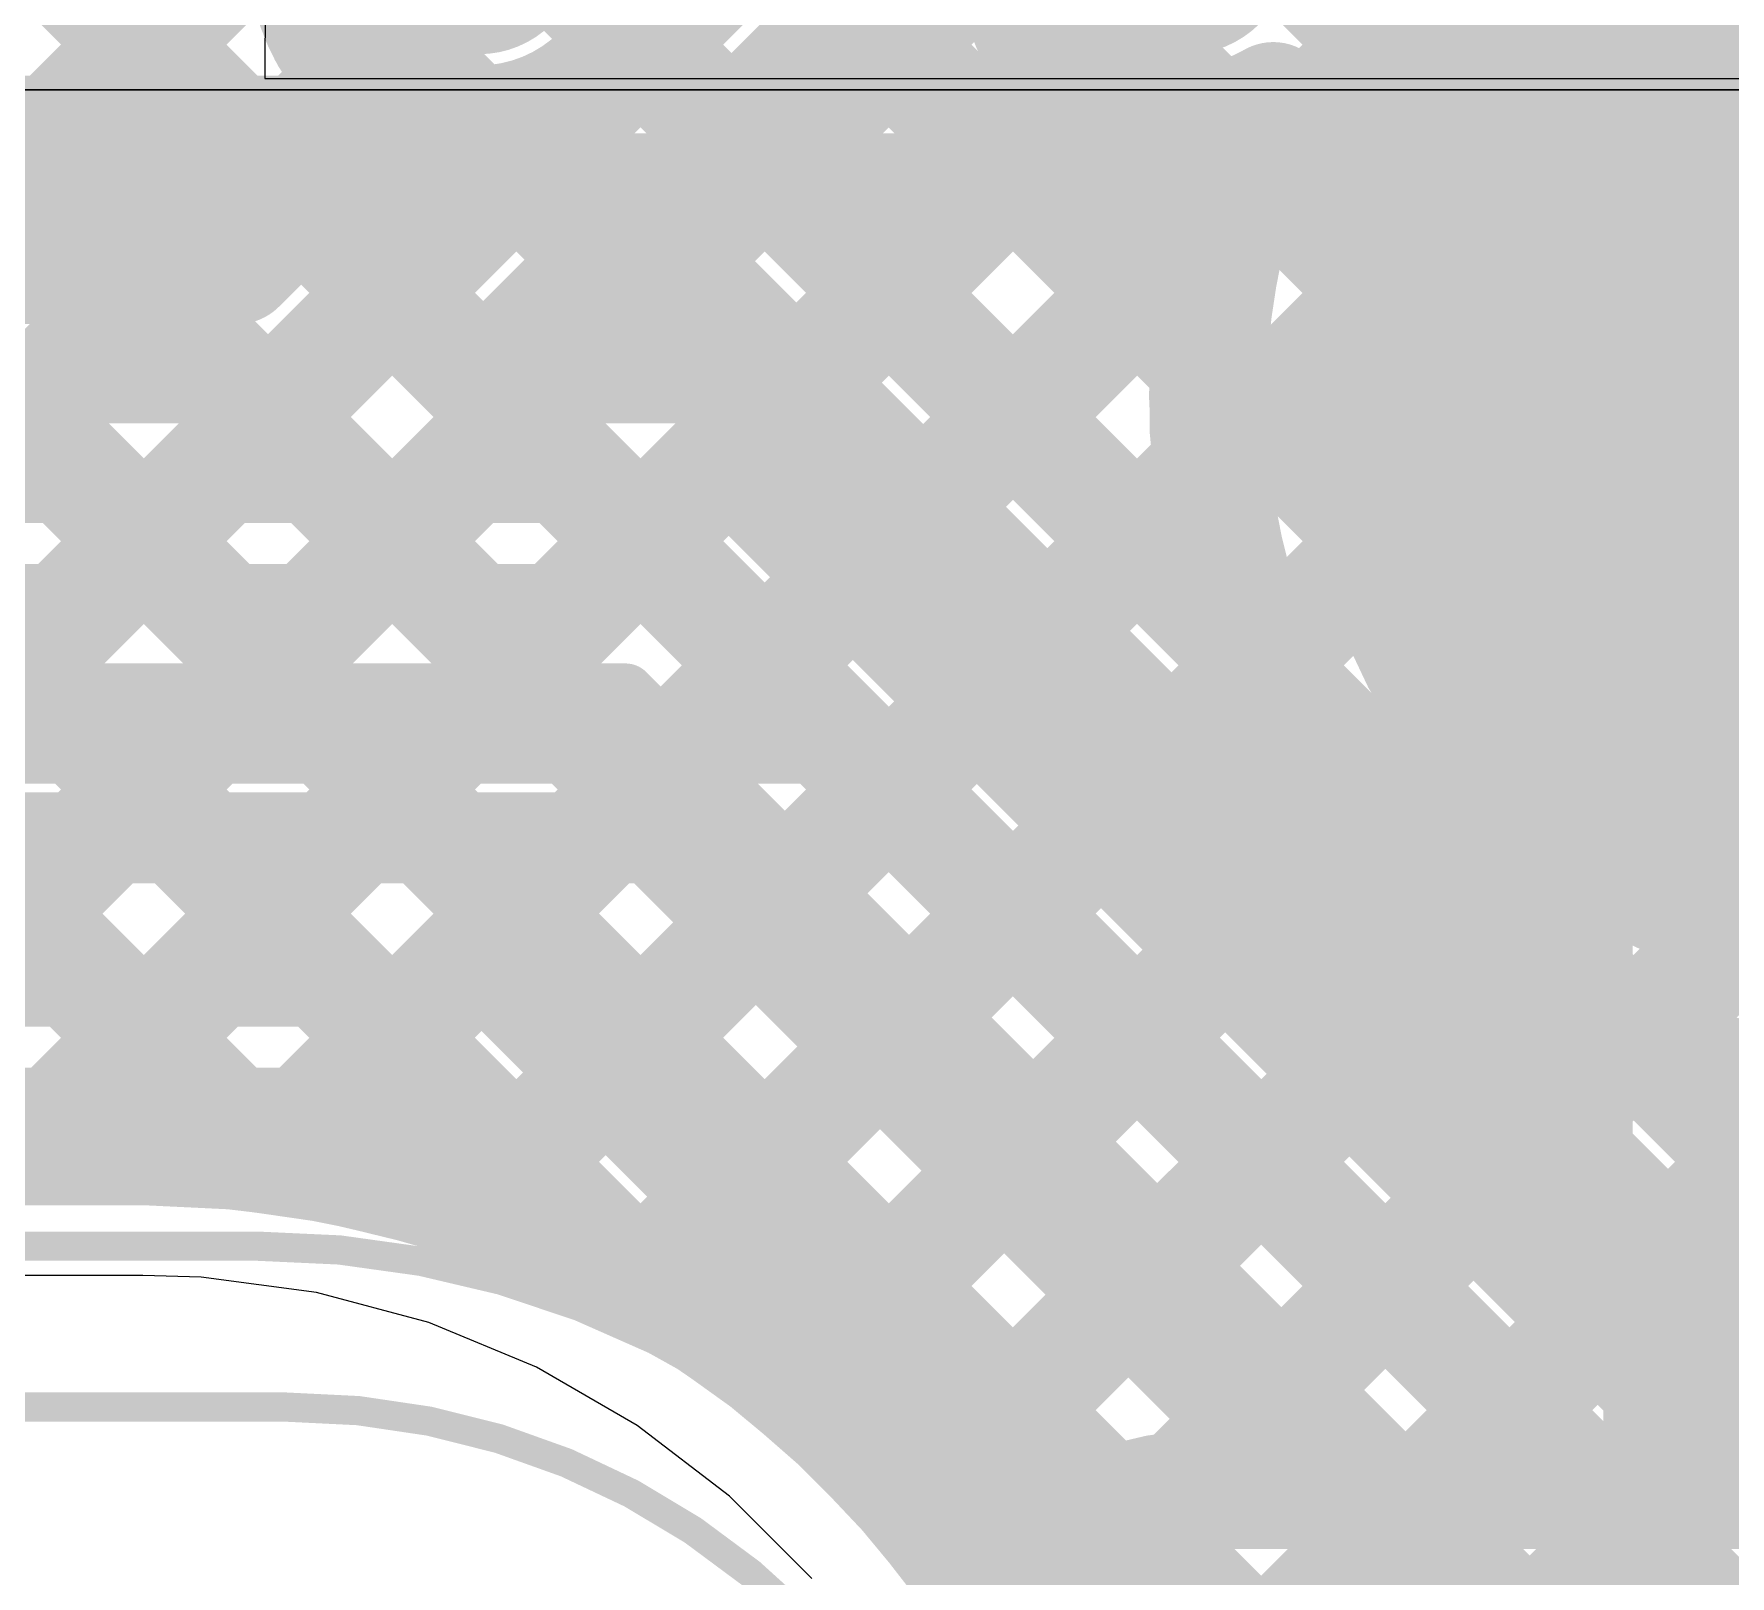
# Model space of a CAD drawing. Header units: millimetres. Extents: x 13 to 259, y -2 to 326.
# Drawn here: x 93.39 to 99.18, y 120.77 to 126.04 of the extents above; entities that cross this region are included whole.
import ezdxf

# ---------------------------------------------------------------- set-up
doc = ezdxf.new("R2010")
doc.units = ezdxf.units.MM
for name, color, linetype in [('BottomLayer', 5, 'Continuous'), ('BottomSolder', 6, 'Continuous'), ('ConnectLayer', 7, 'Continuous'), ('Mechanical34', 56, 'Continuous'), ('Mechanical8', 56, 'Continuous'), ('MidLayer1', 16, 'Continuous'), ('MidLayer2', 76, 'Continuous'), ('MidLayer3', 90, 'Continuous'), ('MidLayer4', 156, 'Continuous'), ('MidLayer5', 130, 'Continuous'), ('MidLayer6', 216, 'Continuous'), ('MultiLayer', 9, 'Continuous'), ('TopLayer', 1, 'Continuous'), ('TopSolder', 216, 'Continuous')]:
    doc.layers.add(name, color=color, linetype=linetype)

# ---------------------------------------------------------------- blocks, each defined once
blk = doc.blocks.new('MTG240_400_179')
at = {"layer": 'BottomLayer', "const_width": 2}
blk.add_lwpolyline([(-8, 0, 1), (-6, 0, 1)], format="xyb", close=True, dxfattribs=at)
at = {"layer": 'BottomSolder', "const_width": 2.1016}
blk.add_lwpolyline([(-8.0508, 0, 1), (-5.9492, 0, 1)], format="xyb", close=True, dxfattribs=at)
at = {"layer": 'MidLayer1', "const_width": 2}
blk.add_lwpolyline([(-8, 0, 1), (-6, 0, 1)], format="xyb", close=True, dxfattribs=at)
at = {"layer": 'MidLayer2', "const_width": 2}
blk.add_lwpolyline([(-8, 0, 1), (-6, 0, 1)], format="xyb", close=True, dxfattribs=at)
at = {"layer": 'MidLayer3', "const_width": 2}
blk.add_lwpolyline([(-8, 0, 1), (-6, 0, 1)], format="xyb", close=True, dxfattribs=at)
at = {"layer": 'MidLayer4', "const_width": 2}
blk.add_lwpolyline([(-8, 0, 1), (-6, 0, 1)], format="xyb", close=True, dxfattribs=at)
at = {"layer": 'MidLayer5', "const_width": 2}
blk.add_lwpolyline([(-8, 0, 1), (-6, 0, 1)], format="xyb", close=True, dxfattribs=at)
at = {"layer": 'MidLayer6', "const_width": 2}
blk.add_lwpolyline([(-8, 0, 1), (-6, 0, 1)], format="xyb", close=True, dxfattribs=at)
at = {"layer": 'MultiLayer', "const_width": 2}
blk.add_lwpolyline([(-8, 0, 1), (-6, 0, 1)], format="xyb", close=True, dxfattribs=at)
at = {"layer": 'TopLayer', "const_width": 2}
blk.add_lwpolyline([(-8, 0, 1), (-6, 0, 1)], format="xyb", close=True, dxfattribs=at)
at = {"layer": 'TopSolder', "const_width": 2.1016}
blk.add_lwpolyline([(-8.0508, 0, 1), (-5.9492, 0, 1)], format="xyb", close=True, dxfattribs=at)

msp = doc.modelspace()

# ---------------------------------------------------------------- linework, layer by layer
at = {"layer": 'BottomSolder', "const_width": 0.3516}
for points in [[(94.7315, 126.325, 1), (95.0831, 126.325, 1)], [(97.1496, 126.325, 1), (97.5012, 126.325, 1)]]:
    msp.add_lwpolyline(points, format="xyb", close=True, dxfattribs=at)
at = {"layer": 'ConnectLayer'}
for p, q in [((100.8311, 125.85), (70.7, 125.85)), ((93.7591, 121.8), (71.0267, 121.8)), ((93.7591, 121.8), (71.0267, 121.8)), ((93.958, 121.7935), (93.7591, 121.8)), ((93.958, 121.7935), (93.7591, 121.8)), ((93.7591, 121.8), (93.7591, 121.8)), ((93.7591, 121.8), (93.7591, 121.8)), ((94.3523, 121.7416), (93.958, 121.7935)), ((94.3523, 121.7416), (93.958, 121.7935)), ((94.7366, 121.6386), (94.3523, 121.7416)), ((94.7366, 121.6386), (94.3523, 121.7416)), ((95.1041, 121.4864), (94.7366, 121.6386)), ((95.1041, 121.4864), (94.7366, 121.6386)), ((95.4485, 121.2875), (95.1041, 121.4864)), ((95.4485, 121.2875), (95.1041, 121.4864)), ((95.7641, 121.0454), (95.4485, 121.2875)), ((95.7641, 121.0454), (95.4485, 121.2875)), ((96.0454, 120.7641), (95.7641, 121.0454)), ((96.0454, 120.7641), (95.7641, 121.0454))]:
    msp.add_line(p, q, dxfattribs=at)
at = {"layer": 'ConnectLayer', "const_width": 0.4}
for points in [[(90.9446, 123.1887), (104.116, 136.36)], [(89.9387, 132.3752), (97.3998, 124.9142)], [(89.9387, 132.3752), (97.3998, 124.9142)], [(92.39, 130.7724), (102.1034, 121.0591)], [(92.39, 129.9239), (101.7186, 120.5953)], [(91.063, 122.4585), (97.95, 129.3456)], [(92.39, 129.0754), (101.3046, 120.1608)], [(92.7559, 123.3029), (98.4372, 128.9842)], [(92.7559, 123.3029), (98.4372, 128.9842)], [(91.1119, 128.6565), (110.2035, 109.5649)], [(91.1119, 128.6565), (98.7033, 121.065)], [(96.1595, 128.7), (102.9519, 121.9076)], [(92.7559, 123.3029), (97.95, 128.497)], [(95.6504, 128.3606), (102.5276, 121.4834)], [(92.39, 128.2268), (100.809, 119.8079)], [(93.1342, 122.8327), (98.2926, 127.991)], [(93.3901, 122.24), (98.615, 127.4649)], [(92.39, 127.3783), (101.7186, 118.0497)], [(94.2094, 122.2108), (99.1411, 127.1425)], [(94.9867, 124.9114), (96.9353, 126.86)], [(92.9233, 126.845), (94.2996, 125.4688)], [(94.8962, 122.0491), (99.6893, 126.8421)], [(95.4803, 121.7847), (100.5378, 126.8421)], [(95.982, 121.4378), (101.3863, 126.8421)], [(96.409, 121.0163), (102.2348, 126.8421)], [(90.5403, 126.6826), (95.387, 121.8359)], [(90.5403, 126.6826), (95.387, 121.8359)], [(92.2244, 126.6954), (101.7186, 117.2012)], [(90.9446, 123.1887), (94.4363, 126.6804)], [(90.9446, 123.1887), (94.4363, 126.6804)], [(93.0074, 125.2514), (94.4363, 126.6804)], [(89.8297, 126.5446), (94.1572, 122.2172)], [(90.6783, 126.5446), (95.387, 121.8359)], [(91.5268, 126.5446), (101.7186, 116.3528)], [(93.1342, 122.8327), (96.7481, 126.4466)], [(93.1342, 122.8327), (96.7481, 126.4466)], [(95.2129, 124.9114), (96.7481, 126.4466)], [(96.7616, 120.5203), (102.6792, 126.438)], [(96.1946, 126.1193), (97.3998, 124.9142)], [(95.4244, 126.041), (97.5764, 123.889)], [(95.4244, 126.041), (97.5764, 123.889)], [(92.9558, 125.964), (101.1959, 117.7239)], [(92.9558, 125.964), (97.8548, 121.065)], [(92.9558, 125.964), (93.6684, 125.2514)], [(97.0326, 119.9428), (103.06, 125.9703)], [(90.4772, 125.8971), (94.1572, 122.2172)], [(90.4772, 125.8971), (94.1572, 122.2172)], [(91.063, 122.4585), (94.5013, 125.8969)], [(91.063, 122.4585), (94.5013, 125.8969)], [(93.8559, 125.2514), (94.5013, 125.8969)], [(93.3901, 122.24), (96.9898, 125.8398)], [(93.3901, 122.24), (96.9898, 125.8398)], [(95.9934, 124.8433), (96.9898, 125.8398)], [(92.3079, 125.7636), (100.7769, 117.2945)], [(92.3079, 125.7636), (97.0703, 121.0011)], [(94.0822, 125.2514), (94.6333, 125.8025)], [(94.8813, 125.7356), (100.809, 119.8079)], [(94.8813, 125.7356), (99.5519, 121.065)], [(97.4198, 125.7426), (97.5416, 125.6209)], [(97.4198, 125.7426), (97.5416, 125.6209)], [(97.4198, 125.7426), (97.5416, 125.6209)], [(95.7703, 125.6951), (97.5764, 123.889)], [(73.0978, 125.5034), (97.5023, 125.5034)], [(90.871, 125.5034), (94.1571, 122.2172)], [(90.9446, 123.1887), (93.2593, 125.5034)], [(91.063, 122.4585), (94.1078, 125.5034)], [(91.7195, 125.5034), (95.3869, 121.8359)], [(92.568, 125.5034), (100.4845, 117.5869)], [(92.7559, 123.3029), (94.9564, 125.5034)], [(93.1342, 122.8327), (95.8049, 125.5034)], [(93.3901, 122.24), (96.6534, 125.5034)], [(93.4165, 125.5034), (100.4845, 118.4354)], [(94.2094, 122.2108), (97.5024, 125.5038)], [(94.2094, 122.2108), (97.5024, 125.5038)], [(94.2094, 122.2108), (97.5019, 125.5034)], [(94.2651, 125.5034), (100.4845, 119.284)], [(95.1136, 125.5034), (100.4845, 120.1325)], [(95.9621, 125.5034), (97.5764, 123.8891)], [(96.4252, 124.4266), (97.5024, 125.5038)], [(96.8107, 125.5034), (97.3998, 124.9142)], [(85.9185, 125.2514), (94.0822, 125.2514)], [(95.3461, 125.2708), (95.7055, 124.9114)], [(97.2031, 119.2648), (103.06, 125.1218)], [(94.9867, 124.9114), (95.7582, 124.9114)], [(96.0693, 124.7825), (100.899, 119.9529)], [(94.8962, 122.0491), (97.4089, 124.5618)], [(94.8962, 122.0491), (97.4089, 124.5618)], [(94.8962, 122.0491), (97.4089, 124.5618)], [(96.8495, 124.0024), (97.4089, 124.5618)], [(98.1763, 119.3895), (103.06, 124.2732)], [(95.4803, 121.7847), (97.5788, 123.8832)], [(95.4803, 121.7847), (97.5788, 123.8832)], [(95.4803, 121.7847), (97.5788, 123.8832)], [(97.2738, 123.5781), (97.5788, 123.8832)], [(95.982, 121.4378), (97.8883, 123.3441)], [(95.982, 121.4378), (97.8883, 123.3441)], [(95.982, 121.4378), (97.8883, 123.3441)], [(97.698, 123.1539), (97.8883, 123.3441)], [(96.409, 121.0163), (98.3086, 122.9159)], [(96.409, 121.0163), (98.3086, 122.9159)], [(96.409, 121.0163), (98.3086, 122.9159)], [(98.1223, 122.7296), (98.3086, 122.9159)], [(96.7616, 120.5203), (98.8388, 122.5976)], [(96.7616, 120.5203), (98.8388, 122.5976)], [(97.3059, 121.0647), (98.8388, 122.5976)], [(98.5466, 122.3053), (98.8388, 122.5976)], [(98.889, 122.5764), (101.3046, 120.1608)], [(98.889, 122.5764), (99.9884, 121.477)], [(98.889, 122.5764), (101.3046, 120.1608)], [(98.8891, 122.5764), (100.4845, 120.981)], [(93.0645, 122.4612), (93.2858, 122.24)], [(93.0646, 122.4613), (93.2858, 122.24)], [(93.0646, 122.4613), (93.2858, 122.24)], [(93.0646, 122.4613), (93.2858, 122.24)], [(97.2031, 119.2648), (100.4154, 122.4771)], [(97.2031, 119.2648), (100.4154, 122.4771)], [(99.0033, 121.065), (100.4154, 122.4771)], [(97.0326, 119.9428), (99.505, 122.4152)], [(97.0326, 119.9428), (99.505, 122.4152)], [(98.1548, 121.065), (99.505, 122.4152)], [(98.9708, 121.8811), (99.505, 122.4152)], [(92.9431, 122.31), (94.7608, 122.31)], [(93.2158, 122.31), (93.2858, 122.24)], [(93.3901, 122.24), (93.4601, 122.31)], [(94.0644, 122.31), (94.1572, 122.2172)], [(94.2094, 122.2108), (94.3086, 122.31)], [(94.7608, 122.31), (95.099, 121.9718)], [(92.8467, 122.24), (93.7591, 122.24)], [(92.8467, 122.24), (93.7591, 122.24)], [(92.8467, 122.24), (93.7591, 122.24)], [(92.8467, 122.24), (93.7591, 122.24)], [(92.8467, 122.24), (93.7591, 122.24)], [(94.8962, 122.0491), (94.9589, 122.1118)], [(98.1763, 119.3895), (100.7603, 121.9735)], [(98.1763, 119.3895), (100.4845, 121.6976)], [(97.325, 121.065), (99.5764, 121.065)]]:
    msp.add_lwpolyline(points, dxfattribs=at)
at = {"layer": 'ConnectLayer'}
for points, const_width in [([(95.4973, 126.325, 1), (94.3173, 126.325, 1)], 0.4), ([(95.4973, 126.325, 1), (94.3173, 126.325, 1)], 0.4), ([(96.0946, 126.1193, 1), (96.2946, 126.1193, 1)], 0.2), ([(95.3244, 126.041, 1), (95.5244, 126.041, 1)], 0.2), ([(95.3244, 126.041, 1), (95.5244, 126.041, 1)], 0.2), ([(94.4013, 125.8969, 1), (94.6013, 125.8969, 1)], 0.2), ([(94.4013, 125.8969, 1), (94.6013, 125.8969, 1)], 0.2), ([(94.4013, 125.8969, 1), (94.6013, 125.8969, 1)], 0.2), ([(96.8898, 125.8398, 1), (97.0898, 125.8398, 1)], 0.2), ([(96.8898, 125.8398, 1), (97.0898, 125.8398, 1)], 0.2), ([(96.8898, 125.8398, 1), (97.0898, 125.8398, 1)], 0.2), ([(97.5219, 125.8149, 1), (97.7219, 125.8149, 1)], 0.2), ([(97.5219, 125.8149, 1), (97.7219, 125.8149, 1)], 0.2), ([(97.5219, 125.8149, 1), (97.7219, 125.8149, 1)], 0.2), ([(97.5219, 125.8149, 1), (97.7219, 125.8149, 1)], 0.2), ([(97.5219, 125.8149, 1), (97.7219, 125.8149, 1)], 0.2), ([(97.5219, 125.8149, 1), (97.7219, 125.8149, 1)], 0.2), ([(94.5333, 125.8025, 1), (94.7333, 125.8025, 1)], 0.2), ([(94.5333, 125.8025, 1), (94.7333, 125.8025, 1)], 0.2), ([(94.7813, 125.7356, 1), (94.9813, 125.7356, 1)], 0.2), ([(94.7813, 125.7356, 1), (94.9813, 125.7356, 1)], 0.2), ([(97.3198, 125.7426, 1), (97.5198, 125.7426, 1)], 0.2), ([(97.3198, 125.7426, 1), (97.5198, 125.7426, 1)], 0.2), ([(97.3198, 125.7426, 1), (97.5198, 125.7426, 1)], 0.2), ([(95.6703, 125.6951, 1), (95.8703, 125.6951, 1)], 0.2), ([(97.4416, 125.6209, 1), (97.6416, 125.6209, 1)], 0.2), ([(97.4416, 125.6209, 1), (97.6416, 125.6209, 1)], 0.2), ([(97.4416, 125.6209, 1), (97.6416, 125.6209, 1)], 0.2), ([(93.1593, 125.5034, 1), (93.3593, 125.5034, 1)], 0.2), ([(93.3165, 125.5034, 1), (93.5165, 125.5034, 1)], 0.2), ([(94.0078, 125.5034, 1), (94.2078, 125.5034, 1)], 0.2), ([(94.1651, 125.5034, 1), (94.3651, 125.5034, 1)], 0.2), ([(94.1996, 125.4688, 1), (94.3996, 125.4688, 1)], 0.2), ([(94.8564, 125.5034, 1), (95.0564, 125.5034, 1)], 0.2), ([(95.0136, 125.5034, 1), (95.2136, 125.5034, 1)], 0.2), ([(95.7049, 125.5034, 1), (95.9049, 125.5034, 1)], 0.2), ([(95.8621, 125.5034, 1), (96.0621, 125.5034, 1)], 0.2), ([(96.5534, 125.5034, 1), (96.7534, 125.5034, 1)], 0.2), ([(96.7107, 125.5034, 1), (96.9107, 125.5034, 1)], 0.2), ([(97.4019, 125.5034, 1), (97.6019, 125.5034, 1)], 0.2), ([(97.4023, 125.5034, 1), (97.6023, 125.5034, 1)], 0.2), ([(97.4023, 125.5034, 1), (97.6023, 125.5034, 1)], 0.2), ([(97.4024, 125.5038, 1), (97.6024, 125.5038, 1)], 0.2), ([(97.4024, 125.5038, 1), (97.6024, 125.5038, 1)], 0.2), ([(97.4024, 125.5038, 1), (97.6024, 125.5038, 1)], 0.2), ([(93.5684, 125.2514, 1), (93.7684, 125.2514, 1)], 0.2), ([(93.7559, 125.2514, 1), (93.9559, 125.2514, 1)], 0.2), ([(93.9822, 125.2514, 1), (94.1822, 125.2514, 1)], 0.2), ([(93.9822, 125.2514, 1), (94.1822, 125.2514, 1)], 0.2), ([(95.2461, 125.2708, 1), (95.4461, 125.2708, 1)], 0.2), ([(94.8867, 124.9114, 1), (95.0867, 124.9114, 1)], 0.2), ([(94.8867, 124.9114, 1), (95.0867, 124.9114, 1)], 0.2), ([(95.1129, 124.9114, 1), (95.3129, 124.9114, 1)], 0.2), ([(95.6055, 124.9114, 1), (95.8055, 124.9114, 1)], 0.2), ([(95.6582, 124.9114, 1), (95.8582, 124.9114, 1)], 0.2), ([(95.6582, 124.9114, 1), (95.8582, 124.9114, 1)], 0.2), ([(95.6582, 124.9114, 1), (95.8582, 124.9114, 1)], 0.2), ([(97.2998, 124.9142, 1), (97.4998, 124.9142, 1)], 0.2), ([(97.2998, 124.9142, 1), (97.4998, 124.9142, 1)], 0.2), ([(97.2998, 124.9142, 1), (97.4998, 124.9142, 1)], 0.2), ([(97.2998, 124.9142, 1), (97.4998, 124.9142, 1)], 0.2), ([(95.8934, 124.8433, 1), (96.0934, 124.8433, 1)], 0.2), ([(95.9693, 124.7825, 1), (96.1693, 124.7825, 1)], 0.2), ([(95.9693, 124.7825, 1), (96.1693, 124.7825, 1)], 0.2), ([(95.9693, 124.7825, 1), (96.1693, 124.7825, 1)], 0.2), ([(97.3089, 124.5618, 1), (97.5089, 124.5618, 1)], 0.2), ([(97.3089, 124.5618, 1), (97.5089, 124.5618, 1)], 0.2), ([(97.3089, 124.5618, 1), (97.5089, 124.5618, 1)], 0.2), ([(97.3089, 124.5618, 1), (97.5089, 124.5618, 1)], 0.2), ([(96.3252, 124.4266, 1), (96.5252, 124.4266, 1)], 0.2), ([(96.7495, 124.0024, 1), (96.9495, 124.0024, 1)], 0.2), ([(97.4764, 123.8891, 1), (97.6764, 123.8891, 1)], 0.2), ([(97.4764, 123.889, 1), (97.6764, 123.889, 1)], 0.2), ([(97.4764, 123.889, 1), (97.6764, 123.889, 1)], 0.2), ([(97.4764, 123.889, 1), (97.6764, 123.889, 1)], 0.2), ([(97.4788, 123.8832, 1), (97.6788, 123.8832, 1)], 0.2), ([(97.4788, 123.8832, 1), (97.6788, 123.8832, 1)], 0.2), ([(97.4788, 123.8832, 1), (97.6788, 123.8832, 1)], 0.2), ([(97.4788, 123.8832, 1), (97.6788, 123.8832, 1)], 0.2), ([(97.1738, 123.5781, 1), (97.3738, 123.5781, 1)], 0.2), ([(97.7883, 123.3441, 1), (97.9883, 123.3441, 1)], 0.2), ([(97.7883, 123.3441, 1), (97.9883, 123.3441, 1)], 0.2), ([(97.7883, 123.3441, 1), (97.9883, 123.3441, 1)], 0.2), ([(97.7883, 123.3441, 1), (97.9883, 123.3441, 1)], 0.2), ([(97.598, 123.1539, 1), (97.798, 123.1539, 1)], 0.2), ([(98.2086, 122.9159, 1), (98.4086, 122.9159, 1)], 0.2), ([(98.2086, 122.9159, 1), (98.4086, 122.9159, 1)], 0.2), ([(98.2086, 122.9159, 1), (98.4086, 122.9159, 1)], 0.2), ([(98.2086, 122.9159, 1), (98.4086, 122.9159, 1)], 0.2), ([(98.0223, 122.7296, 1), (98.2223, 122.7296, 1)], 0.2), ([(98.7388, 122.5976, 1), (98.9388, 122.5976, 1)], 0.2), ([(98.7388, 122.5976, 1), (98.9388, 122.5976, 1)], 0.2), ([(98.7388, 122.5976, 1), (98.9388, 122.5976, 1)], 0.2), ([(98.7388, 122.5976, 1), (98.9388, 122.5976, 1)], 0.2), ([(98.789, 122.5764, 1), (98.989, 122.5764, 1)], 0.2), ([(98.789, 122.5764, 1), (98.989, 122.5764, 1)], 0.2), ([(98.789, 122.5764, 1), (98.989, 122.5764, 1)], 0.2), ([(98.7891, 122.5764, 1), (98.9891, 122.5764, 1)], 0.2), ([(93.1158, 122.31, 1), (93.3158, 122.31, 1)], 0.2), ([(93.3601, 122.31, 1), (93.5601, 122.31, 1)], 0.2), ([(93.9644, 122.31, 1), (94.1644, 122.31, 1)], 0.2), ([(94.2086, 122.31, 1), (94.4086, 122.31, 1)], 0.2), ([(94.6608, 122.31, 1), (94.8608, 122.31, 1)], 0.2), ([(94.6608, 122.31, 1), (94.8608, 122.31, 1)], 0.2), ([(98.4466, 122.3053, 1), (98.6466, 122.3053, 1)], 0.2), ([(93.1858, 122.24, 1), (93.3858, 122.24, 1)], 0.2), ([(93.1858, 122.24, 1), (93.3858, 122.24, 1)], 0.2), ([(93.1858, 122.24, 1), (93.3858, 122.24, 1)], 0.2), ([(93.1858, 122.24, 1), (93.3858, 122.24, 1)], 0.2), ([(93.1858, 122.24, 1), (93.3858, 122.24, 1)], 0.2), ([(93.2901, 122.24, 1), (93.4901, 122.24, 1)], 0.2), ([(93.2901, 122.24, 1), (93.4901, 122.24, 1)], 0.2), ([(93.2901, 122.24, 1), (93.4901, 122.24, 1)], 0.2), ([(93.2901, 122.24, 1), (93.4901, 122.24, 1)], 0.2), ([(93.2901, 122.24, 1), (93.4901, 122.24, 1)], 0.2), ([(93.6591, 122.24, 1), (93.8591, 122.24, 1)], 0.2), ([(93.6591, 122.24, 1), (93.8591, 122.24, 1)], 0.2), ([(93.6591, 122.24, 1), (93.8591, 122.24, 1)], 0.2), ([(93.6591, 122.24, 1), (93.8591, 122.24, 1)], 0.2), ([(93.6591, 122.24, 1), (93.8591, 122.24, 1)], 0.2), ([(93.6591, 122.24, 1), (93.8591, 122.24, 1)], 0.2), ([(93.6591, 122.24, 1), (93.8591, 122.24, 1)], 0.2), ([(93.6591, 122.24, 1), (93.8591, 122.24, 1)], 0.2), ([(93.6591, 122.24, 1), (93.8591, 122.24, 1)], 0.2), ([(93.6591, 122.24, 1), (93.8591, 122.24, 1)], 0.2), ([(94.0571, 122.2172, 1), (94.2571, 122.2172, 1)], 0.2), ([(94.0572, 122.2172, 1), (94.2572, 122.2172, 1)], 0.2), ([(94.0572, 122.2172, 1), (94.2572, 122.2172, 1)], 0.2), ([(94.0572, 122.2172, 1), (94.2572, 122.2172, 1)], 0.2), ([(94.0572, 122.2172, 1), (94.2572, 122.2172, 1)], 0.2), ([(94.1094, 122.2108, 1), (94.3094, 122.2108, 1)], 0.2), ([(94.1094, 122.2108, 1), (94.3094, 122.2108, 1)], 0.2), ([(94.1094, 122.2108, 1), (94.3094, 122.2108, 1)], 0.2), ([(94.1094, 122.2108, 1), (94.3094, 122.2108, 1)], 0.2), ([(94.1094, 122.2108, 1), (94.3094, 122.2108, 1)], 0.2), ([(94.8589, 122.1118, 1), (95.0589, 122.1118, 1)], 0.2), ([(94.7962, 122.0491, 1), (94.9962, 122.0491, 1)], 0.2), ([(94.7962, 122.0491, 1), (94.9962, 122.0491, 1)], 0.2), ([(94.7962, 122.0491, 1), (94.9962, 122.0491, 1)], 0.2), ([(94.7962, 122.0491, 1), (94.9962, 122.0491, 1)], 0.2), ([(94.7962, 122.0491, 1), (94.9962, 122.0491, 1)], 0.2), ([(94.999, 121.9718, 1), (95.199, 121.9718, 1)], 0.2), ([(94.999, 121.9718, 1), (95.199, 121.9718, 1)], 0.2), ([(98.8708, 121.8811, 1), (99.0708, 121.8811, 1)], 0.2), ([(95.2869, 121.8359, 1), (95.4869, 121.8359, 1)], 0.2), ([(95.287, 121.8359, 1), (95.487, 121.8359, 1)], 0.2), ([(95.287, 121.8359, 1), (95.487, 121.8359, 1)], 0.2), ([(95.287, 121.8359, 1), (95.487, 121.8359, 1)], 0.2), ([(95.3803, 121.7847, 1), (95.5803, 121.7847, 1)], 0.2), ([(95.3803, 121.7847, 1), (95.5803, 121.7847, 1)], 0.2), ([(95.3803, 121.7847, 1), (95.5803, 121.7847, 1)], 0.2), ([(95.3803, 121.7847, 1), (95.5803, 121.7847, 1)], 0.2), ([(95.882, 121.4378, 1), (96.082, 121.4378, 1)], 0.2), ([(95.882, 121.4378, 1), (96.082, 121.4378, 1)], 0.2), ([(95.882, 121.4378, 1), (96.082, 121.4378, 1)], 0.2), ([(95.882, 121.4378, 1), (96.082, 121.4378, 1)], 0.2), ([(97.2059, 121.0647, 1), (97.4059, 121.0647, 1)], 0.2), ([(97.225, 121.065, 1), (97.425, 121.065, 1)], 0.2), ([(97.225, 121.065, 1), (97.425, 121.065, 1)], 0.2), ([(97.225, 121.065, 1), (97.425, 121.065, 1)], 0.2), ([(97.7548, 121.065, 1), (97.9548, 121.065, 1)], 0.2), ([(98.0548, 121.065, 1), (98.2548, 121.065, 1)], 0.2), ([(98.6033, 121.065, 1), (98.8033, 121.065, 1)], 0.2), ([(98.9033, 121.065, 1), (99.1033, 121.065, 1)], 0.2), ([(96.309, 121.0163, 1), (96.509, 121.0163, 1)], 0.2), ([(96.309, 121.0163, 1), (96.509, 121.0163, 1)], 0.2), ([(96.309, 121.0163, 1), (96.509, 121.0163, 1)], 0.2), ([(96.309, 121.0163, 1), (96.509, 121.0163, 1)], 0.2), ([(96.9703, 121.0011, 1), (97.1703, 121.0011, 1)], 0.2)]:
    msp.add_lwpolyline(points, format="xyb", close=True, dxfattribs=dict(at, const_width=const_width))
at = {"layer": 'ConnectLayer', "const_width": 0.4}
for points in [[(97.6219, 125.8149, -3.74251), (97.9154, 126.325)], [(97.6219, 125.8149, -3.74251), (97.9154, 126.325)], [(97.6219, 125.8149, -1.046664), (97.0767, 126.86)], [(94.6333, 125.8025, -0.60164), (94.6286, 126.845)], [(102.203, 124.8, -1.245775), (97.6219, 125.8149)], [(102.203, 124.8, -1.245775), (97.6219, 125.8149)], [(102.203, 124.8, -1.245775), (97.6219, 125.8149)], [(100.4845, 122.4965, -0.598292), (97.5023, 125.5034)], [(95.7582, 124.9114, -0.198912), (96.0693, 124.7825)], [(95.7582, 124.9114, -0.198912), (96.0693, 124.7825)], [(93.7591, 122.24, -0.414214), (97.24, 118.759)], [(93.7591, 122.24, -0.269709), (96.785, 120.4797)], [(93.7591, 122.24, -0.414214), (97.24, 118.759)], [(93.7591, 122.24, -0.099102), (95.099, 121.9718)], [(93.7591, 122.24, -0.414214), (97.24, 118.759)], [(96.785, 120.525, -0.414214), (97.325, 121.065)], [(96.785, 120.525, -0.414214), (97.325, 121.065)]]:
    msp.add_lwpolyline(points, format="xyb", dxfattribs=at)
at = {"layer": 'Mechanical34'}
for points, const_width in [([(101.8541, 124.8336, 1), (97.825, 124.8336, 1)], 0.1), ([(100.9996, 124.8, 1), (98.5996, 124.8, 1)], 0.1), ([(98.05, 125.85, 1), (98.1, 125.85, 1)], 0.05), ([(97.8, 124.8336, 1), (97.85, 124.8336, 1)], 0.05), ([(97.8246, 124.8, 1), (97.8746, 124.8, 1)], 0.05), ([(98.5746, 124.8, 1), (98.6246, 124.8, 1)], 0.05), ([(94.1248, 121.9, 1), (94.1748, 121.9, 1)], 0.05), ([(94.1248, 121.9, 1), (94.1748, 121.9, 1)], 0.05), ([(94.2246, 121.35, 1), (94.2746, 121.35, 1)], 0.05), ([(94.2246, 121.35, 1), (94.2746, 121.35, 1)], 0.05)]:
    msp.add_lwpolyline(points, format="xyb", close=True, dxfattribs=dict(at, const_width=const_width))
at = {"layer": 'Mechanical34', "const_width": 0.1}
for points in [[(72.475, 125.85), (98.075, 125.85)], [(97.8496, 124.8), (99.7996, 124.8)], [(71.4084, 121.9), (94.1498, 121.9)], [(71.225, 121.35), (94.2496, 121.35)]]:
    msp.add_lwpolyline(points, dxfattribs=at)
for points in [[(94.1498, 121.9, -0.414214), (97.1996, 118.8503)], [(94.2496, 121.35, -0.414213), (96.7496, 118.85)]]:
    msp.add_lwpolyline(points, format="xyb", dxfattribs=at)
at = {"layer": 'Mechanical8', "const_width": 0.1}
msp.add_lwpolyline([(98.8, 76.6), (98.8, 126.6)], dxfattribs=at)
at = {"layer": 'MidLayer3', "const_width": 0.2}
for points in [[(94.2644, 124.8114), (96.753, 127.3)], [(85.9185, 124.8114), (94.2644, 124.8114)], [(86.2715, 124.4714), (95.7582, 124.4714)], [(95.7582, 124.4714), (103.995, 116.2346)], [(88.8065, 124.1314), (95.5494, 124.1314)], [(95.5494, 124.1314), (99.92, 119.7607)], [(90.8985, 123.7914), (95.4085, 123.7914)], [(95.4085, 123.7914), (99.58, 119.6199)], [(92.0185, 123.3514), (95.3677, 123.3514)], [(95.3677, 123.3514), (99.24, 119.4791)], [(92.55, 122.75), (94.943, 122.75)], [(94.943, 122.75), (98.69, 119.003)]]:
    msp.add_lwpolyline(points, dxfattribs=at)
at = {"layer": 'MidLayer3', "const_width": 0.1}
for points in [[(94.2144, 124.8114, 1), (94.3144, 124.8114, 1)], [(94.2144, 124.8114, 1), (94.3144, 124.8114, 1)], [(95.7082, 124.4714, 1), (95.8082, 124.4714, 1)], [(95.7082, 124.4714, 1), (95.8082, 124.4714, 1)], [(95.4994, 124.1314, 1), (95.5994, 124.1314, 1)], [(95.4994, 124.1314, 1), (95.5994, 124.1314, 1)], [(95.3585, 123.7914, 1), (95.4585, 123.7914, 1)], [(95.3585, 123.7914, 1), (95.4585, 123.7914, 1)], [(95.3177, 123.3514, 1), (95.4177, 123.3514, 1)], [(95.3177, 123.3514, 1), (95.4177, 123.3514, 1)], [(94.893, 122.75, 1), (94.993, 122.75, 1)], [(94.893, 122.75, 1), (94.993, 122.75, 1)]]:
    msp.add_lwpolyline(points, format="xyb", close=True, dxfattribs=at)
at = {"layer": 'MidLayer4', "const_width": 0.2}
for points in [[(79.55, 125.725), (95.25, 125.725)], [(95.25, 125.725), (103.913, 117.062)], [(79.38, 123.58), (96.6496, 123.58)], [(96.6496, 123.58), (104.2946, 115.935)], [(81.04, 123.24), (95.8042, 123.24)], [(95.8042, 123.24), (103.4492, 115.595)]]:
    msp.add_lwpolyline(points, dxfattribs=at)
at = {"layer": 'MidLayer4', "const_width": 0.1}
for points in [[(95.2, 125.725, 1), (95.3, 125.725, 1)], [(95.2, 125.725, 1), (95.3, 125.725, 1)], [(96.5996, 123.58, 1), (96.6996, 123.58, 1)], [(96.5996, 123.58, 1), (96.6996, 123.58, 1)], [(95.7542, 123.24, 1), (95.8542, 123.24, 1)], [(95.7542, 123.24, 1), (95.8542, 123.24, 1)]]:
    msp.add_lwpolyline(points, format="xyb", close=True, dxfattribs=at)
at = {"layer": 'TopLayer'}
for p, q in [((94.1774, 126.785), (94.176, 125.8898)), ((70.6994, 125.8524), (99.3078, 125.8524)), ((94.176, 125.8898), (123.5875, 125.8898))]:
    msp.add_line(p, q, dxfattribs=at)
at = {"layer": 'TopSolder', "const_width": 0.3516}
for points in [[(94.7315, 126.325, 1), (95.0831, 126.325, 1)], [(97.1496, 126.325, 1), (97.5012, 126.325, 1)]]:
    msp.add_lwpolyline(points, format="xyb", close=True, dxfattribs=at)

# ---------------------------------------------------------------- block references
msp.add_blockref('MTG240_400_179', (106.8, 124.8))

doc.saveas('drawing.dxf')
